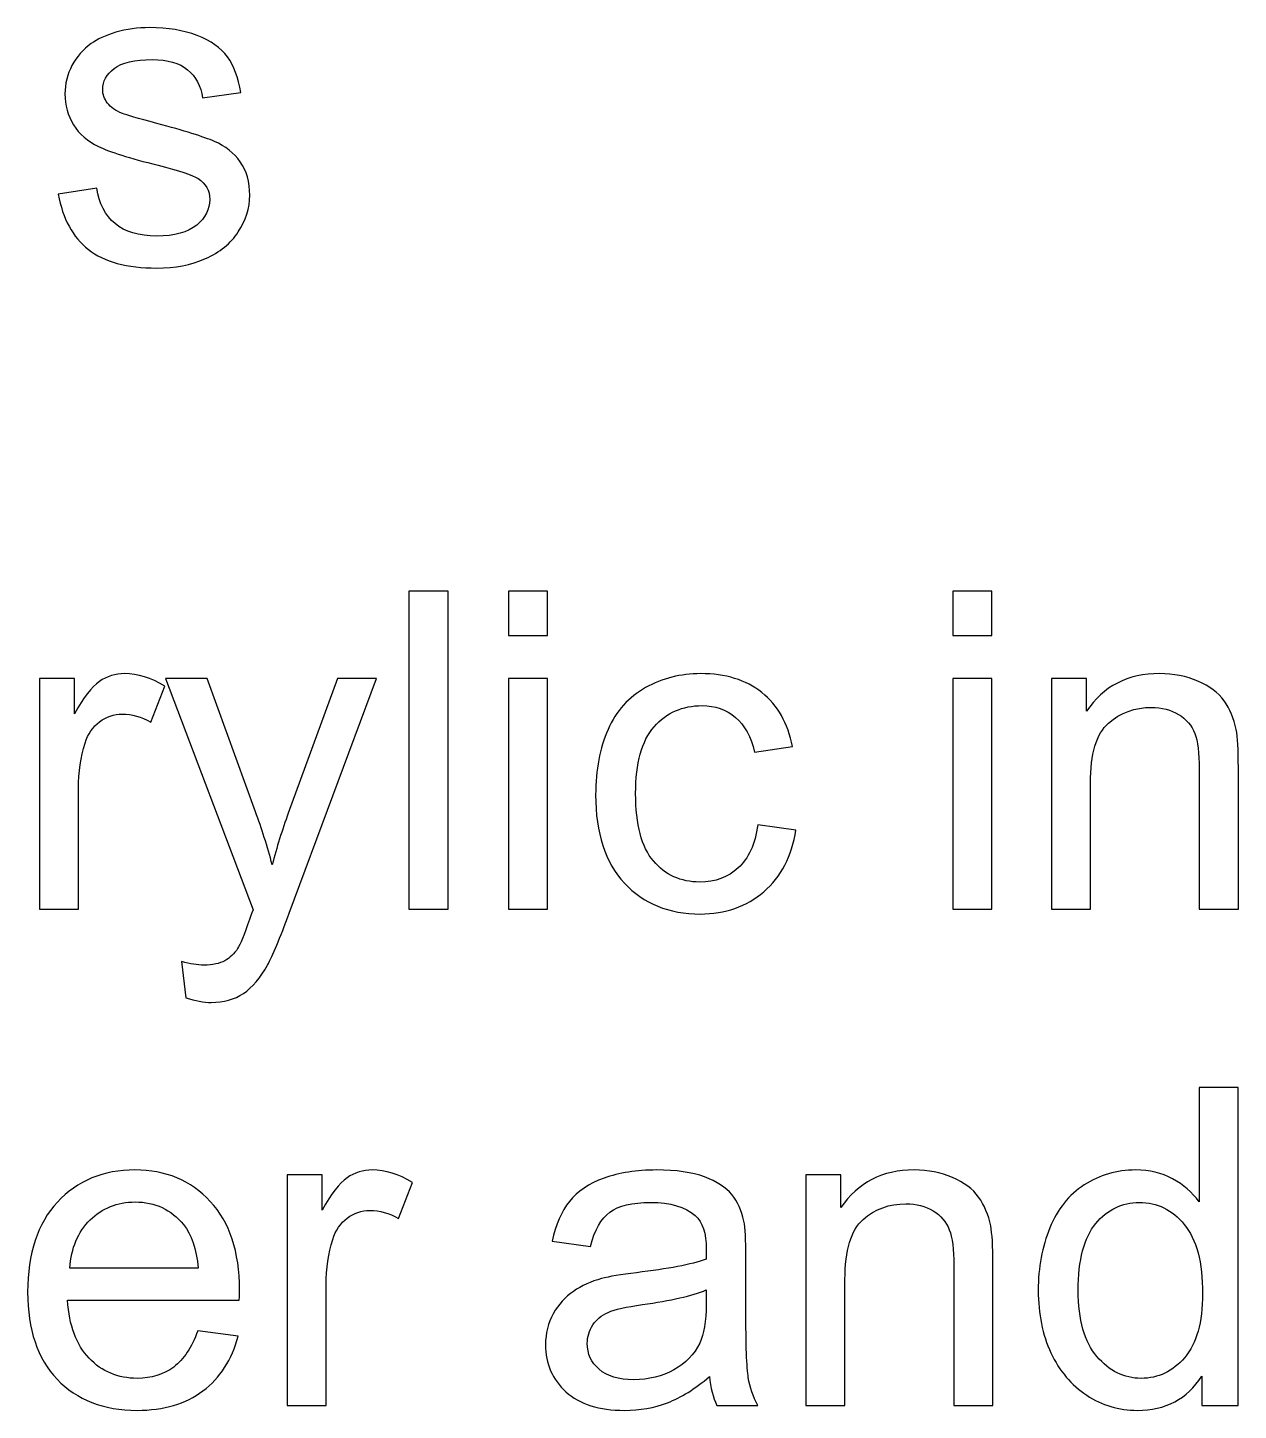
# Model space of a CAD drawing. Header units: millimetres. Extents: x 198 to 2216, y -826 to 151.
# Drawn here: x 1505 to 1574.2, y -786.8 to -707.8 of the extents above; entities that cross this region are included whole.
import ezdxf

# ---------------------------------------------------------------- set-up
doc = ezdxf.new("R2010")
doc.units = ezdxf.units.MM
doc.header["$MEASUREMENT"] = 0
doc.layers.add('Layer 1', color=7, linetype='Continuous')

msp = doc.modelspace()

# ---------------------------------------------------------------- linework, layer by layer
at = {"layer": 'Layer 1', "color": 250}
for points, knots in [([(1506.7564, -717.2977), (1506.7564, -717.2977), (1508.9662, -716.9421), (1508.9662, -716.9421), (1509.089, -717.8269), (1509.4361, -718.5042), (1510.0034, -718.9783), (1510.5706, -719.4482), (1511.3665, -719.6853), (1512.3825, -719.6853), (1513.4112, -719.6853), (1514.1732, -719.4779), (1514.6727, -719.0588), (1515.168, -718.6439), (1515.4178, -718.1528), (1515.4178, -717.5898), (1515.4178, -717.086), (1515.1934, -716.6881), (1514.7489, -716.4002), (1514.4357, -716.2013), (1513.6737, -715.9515), (1512.4629, -715.6425), (1510.8289, -715.2318), (1509.6986, -714.8762), (1509.0636, -714.5757), (1508.4328, -714.2709), (1507.9544, -713.856), (1507.6285, -713.3226), (1507.3025, -712.7934), (1507.1374, -712.205), (1507.1374, -711.5615), (1507.1374, -710.9731), (1507.2729, -710.4312), (1507.5396, -709.9317), (1507.8105, -709.4322), (1508.1746, -709.0173), (1508.636, -708.6871), (1508.9831, -708.4331), (1509.4573, -708.2172), (1510.0542, -708.0394), (1510.6553, -707.8616), (1511.2945, -707.7727), (1511.9803, -707.7727), (1513.0133, -707.7727), (1513.9192, -707.9209), (1514.6981, -708.2214), (1515.4813, -708.5178), (1516.057, -708.9242), (1516.4296, -709.4322), (1516.7979, -709.9444), (1517.0561, -710.626), (1517.1958, -711.4811), (1517.1958, -711.4811), (1515.0114, -711.7859), (1515.0114, -711.7859), (1514.914, -711.1001), (1514.6262, -710.5625), (1514.152, -710.1772), (1513.6779, -709.792), (1513.009, -709.6015), (1512.1412, -709.6015), (1511.121, -709.6015), (1510.3886, -709.7708), (1509.9526, -710.1095), (1509.5165, -710.4482), (1509.2964, -710.8461), (1509.2964, -711.2991), (1509.2964, -711.5869), (1509.3853, -711.8494), (1509.5673, -712.0822), (1509.7494, -712.3193), (1510.033, -712.5183), (1510.4225, -712.6749), (1510.6468, -712.7596), (1511.2988, -712.9501), (1512.391, -713.2464), (1513.9658, -713.6655), (1515.0664, -714.0126), (1515.693, -714.2793), (1516.3195, -714.546), (1516.8106, -714.9397), (1517.1662, -715.4477), (1517.526, -715.96), (1517.7038, -716.595), (1517.7038, -717.357), (1517.7038, -718.0978), (1517.4879, -718.7963), (1517.0519, -719.4525), (1516.6158, -720.1086), (1515.9893, -720.6166), (1515.1723, -720.9765), (1514.351, -721.3363), (1513.4239, -721.5141), (1512.391, -721.5141), (1510.6807, -721.5141), (1509.3726, -721.1585), (1508.4751, -720.4515), (1507.5777, -719.7403), (1507.0062, -718.6905), (1506.7564, -717.2977)], [0, 0, 0, 0, 0.030303, 0.030303, 0.030303, 0.0606061, 0.0606061, 0.0606061, 0.0909091, 0.0909091, 0.0909091, 0.1212121, 0.1212121, 0.1212121, 0.1515152, 0.1515152, 0.1515152, 0.1818182, 0.1818182, 0.1818182, 0.2121212, 0.2121212, 0.2121212, 0.2424242, 0.2424242, 0.2424242, 0.2727273, 0.2727273, 0.2727273, 0.3030303, 0.3030303, 0.3030303, 0.3333333, 0.3333333, 0.3333333, 0.3636364, 0.3636364, 0.3636364, 0.3939394, 0.3939394, 0.3939394, 0.4242424, 0.4242424, 0.4242424, 0.4545455, 0.4545455, 0.4545455, 0.4848485, 0.4848485, 0.4848485, 0.5151515, 0.5151515, 0.5151515, 0.5454545, 0.5454545, 0.5454545, 0.5757576, 0.5757576, 0.5757576, 0.6060606, 0.6060606, 0.6060606, 0.6363636, 0.6363636, 0.6363636, 0.6666667, 0.6666667, 0.6666667, 0.6969697, 0.6969697, 0.6969697, 0.7272727, 0.7272727, 0.7272727, 0.7575758, 0.7575758, 0.7575758, 0.7878788, 0.7878788, 0.7878788, 0.8181818, 0.8181818, 0.8181818, 0.8484848, 0.8484848, 0.8484848, 0.8787879, 0.8787879, 0.8787879, 0.9090909, 0.9090909, 0.9090909, 0.9393939, 0.9393939, 0.9393939, 0.969697, 0.969697, 0.969697, 1, 1, 1, 1]), ([(1526.8103, -758.1669), (1526.8103, -758.1669), (1526.8103, -739.9805), (1526.8103, -739.9805), (1526.8103, -739.9805), (1529.0455, -739.9805), (1529.0455, -739.9805), (1529.0455, -739.9805), (1529.0455, -758.1669), (1529.0455, -758.1669), (1529.0455, -758.1669), (1526.8103, -758.1669), (1526.8103, -758.1669)], [0, 0, 0, 0, 0.25, 0.25, 0.25, 0.5, 0.5, 0.5, 0.75, 0.75, 0.75, 1, 1, 1, 1]), ([(1532.5041, -742.5205), (1532.5041, -742.5205), (1532.5041, -739.9805), (1532.5041, -739.9805), (1532.5041, -739.9805), (1534.7393, -739.9805), (1534.7393, -739.9805), (1534.7393, -739.9805), (1534.7393, -742.5205), (1534.7393, -742.5205), (1534.7393, -742.5205), (1532.5041, -742.5205), (1532.5041, -742.5205)], [0, 0, 0, 0, 0.25, 0.25, 0.25, 0.5, 0.5, 0.5, 0.75, 0.75, 0.75, 1, 1, 1, 1]), ([(1557.9041, -742.5205), (1557.9041, -742.5205), (1557.9041, -739.9805), (1557.9041, -739.9805), (1557.9041, -739.9805), (1560.1393, -739.9805), (1560.1393, -739.9805), (1560.1393, -739.9805), (1560.1393, -742.5205), (1560.1393, -742.5205), (1560.1393, -742.5205), (1557.9041, -742.5205), (1557.9041, -742.5205)], [0, 0, 0, 0, 0.25, 0.25, 0.25, 0.5, 0.5, 0.5, 0.75, 0.75, 0.75, 1, 1, 1, 1]), ([(1505.6775, -758.1669), (1505.6775, -758.1669), (1505.6775, -744.9843), (1505.6775, -744.9843), (1505.6775, -744.9843), (1507.6841, -744.9843), (1507.6841, -744.9843), (1507.6841, -744.9843), (1507.6841, -747.0036), (1507.6841, -747.0036), (1508.1963, -746.068), (1508.6705, -745.45), (1509.1065, -745.1536), (1509.5425, -744.8531), (1510.0209, -744.7049), (1510.5416, -744.7049), (1511.2951, -744.7049), (1512.0614, -744.942), (1512.8403, -745.4119), (1512.8403, -745.4119), (1512.0444, -747.4735), (1512.0444, -747.4735), (1511.5026, -747.1687), (1510.9607, -747.0163), (1510.4188, -747.0163), (1509.932, -747.0163), (1509.496, -747.1645), (1509.1107, -747.4566), (1508.7255, -747.7487), (1508.4503, -748.1551), (1508.2852, -748.6758), (1508.0355, -749.4674), (1507.9127, -750.3352), (1507.9127, -751.2793), (1507.9127, -751.2793), (1507.9127, -758.1669), (1507.9127, -758.1669), (1507.9127, -758.1669), (1505.6775, -758.1669), (1505.6775, -758.1669)], [0, 0, 0, 0, 0.0769231, 0.0769231, 0.0769231, 0.1538462, 0.1538462, 0.1538462, 0.2307692, 0.2307692, 0.2307692, 0.3076923, 0.3076923, 0.3076923, 0.3846154, 0.3846154, 0.3846154, 0.4615385, 0.4615385, 0.4615385, 0.5384615, 0.5384615, 0.5384615, 0.6153846, 0.6153846, 0.6153846, 0.6923077, 0.6923077, 0.6923077, 0.7692308, 0.7692308, 0.7692308, 0.8461538, 0.8461538, 0.8461538, 0.9230769, 0.9230769, 0.9230769, 1, 1, 1, 1]), ([(1514.0595, -763.2342), (1514.0595, -763.2342), (1513.8055, -761.1683), (1513.8055, -761.1683), (1514.2966, -761.2996), (1514.7199, -761.3673), (1515.084, -761.3673), (1515.5835, -761.3673), (1515.9814, -761.2826), (1516.2778, -761.1175), (1516.5783, -760.9524), (1516.8239, -760.7196), (1517.0144, -760.4233), (1517.1541, -760.1989), (1517.3827, -759.6443), (1517.6959, -758.7553), (1517.7383, -758.6326), (1517.8018, -758.4505), (1517.8949, -758.2092), (1517.8949, -758.2092), (1512.8911, -744.9843), (1512.8911, -744.9843), (1512.8911, -744.9843), (1515.2787, -744.9843), (1515.2787, -744.9843), (1515.2787, -744.9843), (1518.0304, -752.5958), (1518.0304, -752.5958), (1518.3902, -753.5568), (1518.7077, -754.5728), (1518.9913, -755.6396), (1519.2496, -754.6363), (1519.5544, -753.6457), (1519.91, -752.672), (1519.91, -752.672), (1522.7209, -744.9843), (1522.7209, -744.9843), (1522.7209, -744.9843), (1524.9519, -744.9843), (1524.9519, -744.9843), (1524.9519, -744.9843), (1519.9692, -758.3955), (1519.9692, -758.3955), (1519.4316, -759.8391), (1519.0125, -760.8297), (1518.7119, -761.3758), (1518.314, -762.1081), (1517.8568, -762.6458), (1517.3446, -762.9887), (1516.8281, -763.3316), (1516.2143, -763.5009), (1515.5031, -763.5009), (1515.0713, -763.5009), (1514.5887, -763.412), (1514.0595, -763.2342)], [0, 0, 0, 0, 0.0555556, 0.0555556, 0.0555556, 0.1111111, 0.1111111, 0.1111111, 0.1666667, 0.1666667, 0.1666667, 0.2222222, 0.2222222, 0.2222222, 0.2777778, 0.2777778, 0.2777778, 0.3333333, 0.3333333, 0.3333333, 0.3888889, 0.3888889, 0.3888889, 0.4444444, 0.4444444, 0.4444444, 0.5, 0.5, 0.5, 0.5555556, 0.5555556, 0.5555556, 0.6111111, 0.6111111, 0.6111111, 0.6666667, 0.6666667, 0.6666667, 0.7222222, 0.7222222, 0.7222222, 0.7777778, 0.7777778, 0.7777778, 0.8333333, 0.8333333, 0.8333333, 0.8888889, 0.8888889, 0.8888889, 0.9444444, 0.9444444, 0.9444444, 1, 1, 1, 1]), ([(1532.5041, -758.1669), (1532.5041, -758.1669), (1532.5041, -744.9843), (1532.5041, -744.9843), (1532.5041, -744.9843), (1534.7393, -744.9843), (1534.7393, -744.9843), (1534.7393, -744.9843), (1534.7393, -758.1669), (1534.7393, -758.1669), (1534.7393, -758.1669), (1532.5041, -758.1669), (1532.5041, -758.1669)], [0, 0, 0, 0, 0.25, 0.25, 0.25, 0.5, 0.5, 0.5, 0.75, 0.75, 0.75, 1, 1, 1, 1]), ([(1546.7577, -753.3409), (1546.7577, -753.3409), (1548.9421, -753.6457), (1548.9421, -753.6457), (1548.7008, -755.1485), (1548.0912, -756.3212), (1547.1048, -757.1721), (1546.1185, -758.023), (1544.9035, -758.4463), (1543.4684, -758.4463), (1541.6692, -758.4463), (1540.2214, -757.8579), (1539.1292, -756.681), (1538.0328, -755.5041), (1537.4867, -753.8193), (1537.4867, -751.6264), (1537.4867, -750.204), (1537.7238, -748.9636), (1538.1937, -747.8968), (1538.6636, -746.8343), (1539.379, -746.0342), (1540.3442, -745.505), (1541.3052, -744.9716), (1542.3508, -744.7049), (1543.4853, -744.7049), (1544.912, -744.7049), (1546.0846, -745.0647), (1546.9905, -745.7886), (1547.9007, -746.5125), (1548.4849, -747.5412), (1548.7389, -748.8705), (1548.7389, -748.8705), (1546.5799, -749.2007), (1546.5799, -749.2007), (1546.3725, -748.3159), (1546.0084, -747.6513), (1545.4792, -747.2026), (1544.9543, -746.7581), (1544.3193, -746.5337), (1543.5742, -746.5337), (1542.4482, -746.5337), (1541.5338, -746.9359), (1540.8268, -747.7402), (1540.1241, -748.5488), (1539.7727, -749.8188), (1539.7727, -751.5629), (1539.7727, -753.3324), (1540.1114, -754.6151), (1540.7887, -755.4152), (1541.4703, -756.2153), (1542.355, -756.6175), (1543.443, -756.6175), (1544.3235, -756.6175), (1545.0559, -756.3508), (1545.6401, -755.8132), (1546.2285, -755.2798), (1546.6011, -754.4543), (1546.7577, -753.3409)], [0, 0, 0, 0, 0.0526316, 0.0526316, 0.0526316, 0.1052632, 0.1052632, 0.1052632, 0.1578947, 0.1578947, 0.1578947, 0.2105263, 0.2105263, 0.2105263, 0.2631579, 0.2631579, 0.2631579, 0.3157895, 0.3157895, 0.3157895, 0.3684211, 0.3684211, 0.3684211, 0.4210526, 0.4210526, 0.4210526, 0.4736842, 0.4736842, 0.4736842, 0.5263158, 0.5263158, 0.5263158, 0.5789474, 0.5789474, 0.5789474, 0.6315789, 0.6315789, 0.6315789, 0.6842105, 0.6842105, 0.6842105, 0.7368421, 0.7368421, 0.7368421, 0.7894737, 0.7894737, 0.7894737, 0.8421053, 0.8421053, 0.8421053, 0.8947368, 0.8947368, 0.8947368, 0.9473684, 0.9473684, 0.9473684, 1, 1, 1, 1]), ([(1557.9041, -758.1669), (1557.9041, -758.1669), (1557.9041, -744.9843), (1557.9041, -744.9843), (1557.9041, -744.9843), (1560.1393, -744.9843), (1560.1393, -744.9843), (1560.1393, -744.9843), (1560.1393, -758.1669), (1560.1393, -758.1669), (1560.1393, -758.1669), (1557.9041, -758.1669), (1557.9041, -758.1669)], [0, 0, 0, 0, 0.25, 0.25, 0.25, 0.5, 0.5, 0.5, 0.75, 0.75, 0.75, 1, 1, 1, 1]), ([(1563.5471, -758.1669), (1563.5471, -758.1669), (1563.5471, -744.9843), (1563.5471, -744.9843), (1563.5471, -744.9843), (1565.5537, -744.9843), (1565.5537, -744.9843), (1565.5537, -744.9843), (1565.5537, -746.8554), (1565.5537, -746.8554), (1566.5189, -745.4203), (1567.9159, -744.7049), (1569.7405, -744.7049), (1570.5363, -744.7049), (1571.2645, -744.8488), (1571.9291, -745.1325), (1572.5937, -745.4161), (1573.0933, -745.7929), (1573.4235, -746.2543), (1573.7537, -746.7157), (1573.9865, -747.2661), (1574.1177, -747.9011), (1574.1982, -748.3159), (1574.2405, -749.0398), (1574.2405, -750.0728), (1574.2405, -750.0728), (1574.2405, -758.1669), (1574.2405, -758.1669), (1574.2405, -758.1669), (1572.0053, -758.1669), (1572.0053, -758.1669), (1572.0053, -758.1669), (1572.0053, -750.1574), (1572.0053, -750.1574), (1572.0053, -749.2473), (1571.9206, -748.5657), (1571.7471, -748.117), (1571.5735, -747.6682), (1571.2645, -747.3084), (1570.8242, -747.0375), (1570.3839, -746.7708), (1569.8632, -746.6353), (1569.2706, -746.6353), (1568.3223, -746.6353), (1567.5053, -746.9359), (1566.8152, -747.5412), (1566.1252, -748.1424), (1565.7823, -749.2896), (1565.7823, -750.9745), (1565.7823, -750.9745), (1565.7823, -758.1669), (1565.7823, -758.1669), (1565.7823, -758.1669), (1563.5471, -758.1669), (1563.5471, -758.1669)], [0, 0, 0, 0, 0.0555556, 0.0555556, 0.0555556, 0.1111111, 0.1111111, 0.1111111, 0.1666667, 0.1666667, 0.1666667, 0.2222222, 0.2222222, 0.2222222, 0.2777778, 0.2777778, 0.2777778, 0.3333333, 0.3333333, 0.3333333, 0.3888889, 0.3888889, 0.3888889, 0.4444444, 0.4444444, 0.4444444, 0.5, 0.5, 0.5, 0.5555556, 0.5555556, 0.5555556, 0.6111111, 0.6111111, 0.6111111, 0.6666667, 0.6666667, 0.6666667, 0.7222222, 0.7222222, 0.7222222, 0.7777778, 0.7777778, 0.7777778, 0.8333333, 0.8333333, 0.8333333, 0.8888889, 0.8888889, 0.8888889, 0.9444444, 0.9444444, 0.9444444, 1, 1, 1, 1]), ([(1572.1449, -786.543), (1572.1449, -786.543), (1572.1449, -784.8708), (1572.1449, -784.8708), (1571.3109, -786.1705), (1570.0833, -786.8224), (1568.4619, -786.8224), (1567.412, -786.8224), (1566.4468, -786.5345), (1565.5705, -785.9546), (1564.69, -785.3788), (1564.0084, -784.5703), (1563.5216, -783.5373), (1563.039, -782.5002), (1562.7977, -781.3106), (1562.7977, -779.9644), (1562.7977, -778.6521), (1563.0178, -777.4625), (1563.4539, -776.3915), (1563.8941, -775.3247), (1564.5503, -774.5034), (1565.4266, -773.9361), (1566.2987, -773.3646), (1567.2808, -773.081), (1568.3603, -773.081), (1569.1562, -773.081), (1569.8631, -773.2503), (1570.4812, -773.5848), (1571.0993, -773.9192), (1571.603, -774.3595), (1571.9925, -774.8971), (1571.9925, -774.8971), (1571.9925, -768.3566), (1571.9925, -768.3566), (1571.9925, -768.3566), (1574.2277, -768.3566), (1574.2277, -768.3566), (1574.2277, -768.3566), (1574.2277, -786.543), (1574.2277, -786.543), (1574.2277, -786.543), (1572.1449, -786.543), (1572.1449, -786.543)], [0, 0, 0, 0, 0.0714286, 0.0714286, 0.0714286, 0.1428571, 0.1428571, 0.1428571, 0.2142857, 0.2142857, 0.2142857, 0.2857143, 0.2857143, 0.2857143, 0.3571429, 0.3571429, 0.3571429, 0.4285714, 0.4285714, 0.4285714, 0.5, 0.5, 0.5, 0.5714286, 0.5714286, 0.5714286, 0.6428571, 0.6428571, 0.6428571, 0.7142857, 0.7142857, 0.7142857, 0.7857143, 0.7857143, 0.7857143, 0.8571429, 0.8571429, 0.8571429, 0.9285714, 0.9285714, 0.9285714, 1, 1, 1, 1]), ([(1514.7325, -782.2758), (1514.7325, -782.2758), (1517.0439, -782.5806), (1517.0439, -782.5806), (1516.6841, -783.9226), (1516.011, -784.9682), (1515.0288, -785.709), (1514.0467, -786.4499), (1512.7936, -786.8224), (1511.2654, -786.8224), (1509.3435, -786.8224), (1507.8195, -786.2297), (1506.6934, -785.0444), (1505.5673, -783.8633), (1505.0043, -782.1996), (1505.0043, -780.0618), (1505.0043, -777.852), (1505.5716, -776.1332), (1506.7103, -774.914), (1507.8491, -773.6906), (1509.3265, -773.081), (1511.1426, -773.081), (1512.8995, -773.081), (1514.3346, -773.6779), (1515.4479, -774.8759), (1516.5613, -776.074), (1517.1201, -777.7588), (1517.1201, -779.9305), (1517.1201, -780.0618), (1517.1159, -780.2607), (1517.1074, -780.5232), (1517.1074, -780.5232), (1507.2903, -780.5232), (1507.2903, -780.5232), (1507.375, -781.9668), (1507.7814, -783.0759), (1508.518, -783.8421), (1509.2503, -784.6084), (1510.169, -784.9936), (1511.2654, -784.9936), (1512.0824, -784.9936), (1512.7809, -784.7777), (1513.3567, -784.3459), (1513.9366, -783.9141), (1514.3938, -783.2241), (1514.7325, -782.2758)], [0, 0, 0, 0, 0.0666667, 0.0666667, 0.0666667, 0.1333333, 0.1333333, 0.1333333, 0.2, 0.2, 0.2, 0.2666667, 0.2666667, 0.2666667, 0.3333333, 0.3333333, 0.3333333, 0.4, 0.4, 0.4, 0.4666667, 0.4666667, 0.4666667, 0.5333333, 0.5333333, 0.5333333, 0.6, 0.6, 0.6, 0.6666667, 0.6666667, 0.6666667, 0.7333333, 0.7333333, 0.7333333, 0.8, 0.8, 0.8, 0.8666667, 0.8666667, 0.8666667, 0.9333333, 0.9333333, 0.9333333, 1, 1, 1, 1]), ([(1519.8421, -786.543), (1519.8421, -786.543), (1519.8421, -773.3604), (1519.8421, -773.3604), (1519.8421, -773.3604), (1521.8487, -773.3604), (1521.8487, -773.3604), (1521.8487, -773.3604), (1521.8487, -775.3797), (1521.8487, -775.3797), (1522.3609, -774.4441), (1522.8351, -773.8261), (1523.2711, -773.5297), (1523.7071, -773.2292), (1524.1855, -773.081), (1524.7062, -773.081), (1525.4597, -773.081), (1526.226, -773.3181), (1527.0049, -773.788), (1527.0049, -773.788), (1526.209, -775.8496), (1526.209, -775.8496), (1525.6672, -775.5448), (1525.1253, -775.3924), (1524.5834, -775.3924), (1524.0966, -775.3924), (1523.6606, -775.5406), (1523.2753, -775.8327), (1522.8901, -776.1248), (1522.6149, -776.5312), (1522.4498, -777.0519), (1522.2001, -777.8435), (1522.0773, -778.7113), (1522.0773, -779.6554), (1522.0773, -779.6554), (1522.0773, -786.543), (1522.0773, -786.543), (1522.0773, -786.543), (1519.8421, -786.543), (1519.8421, -786.543)], [0, 0, 0, 0, 0.0769231, 0.0769231, 0.0769231, 0.1538462, 0.1538462, 0.1538462, 0.2307692, 0.2307692, 0.2307692, 0.3076923, 0.3076923, 0.3076923, 0.3846154, 0.3846154, 0.3846154, 0.4615385, 0.4615385, 0.4615385, 0.5384615, 0.5384615, 0.5384615, 0.6153846, 0.6153846, 0.6153846, 0.6923077, 0.6923077, 0.6923077, 0.7692308, 0.7692308, 0.7692308, 0.8461538, 0.8461538, 0.8461538, 0.9230769, 0.9230769, 0.9230769, 1, 1, 1, 1]), ([(1543.9933, -784.892), (1543.1636, -785.599), (1542.3635, -786.0943), (1541.5972, -786.3864), (1540.831, -786.6785), (1540.0097, -786.8224), (1539.1292, -786.8224), (1537.6814, -786.8224), (1536.568, -786.471), (1535.7891, -785.7641), (1535.0102, -785.0613), (1534.6207, -784.1596), (1534.6207, -783.0632), (1534.6207, -782.4197), (1534.7689, -781.8313), (1535.061, -781.2979), (1535.3573, -780.7645), (1535.7425, -780.3412), (1536.2167, -780.0194), (1536.695, -779.6977), (1537.2284, -779.4522), (1537.8253, -779.2871), (1538.2656, -779.1728), (1538.9302, -779.0627), (1539.815, -778.9526), (1541.6184, -778.741), (1542.9519, -778.4827), (1543.8028, -778.1864), (1543.8113, -777.8816), (1543.8155, -777.6869), (1543.8155, -777.6064), (1543.8155, -776.7005), (1543.6038, -776.0613), (1543.1805, -775.6887), (1542.609, -775.185), (1541.7581, -774.9352), (1540.632, -774.9352), (1539.5779, -774.9352), (1538.799, -775.1215), (1538.2995, -775.4898), (1537.7957, -775.8581), (1537.4274, -776.51), (1537.1861, -777.4498), (1537.1861, -777.4498), (1535.0017, -777.145), (1535.0017, -777.145), (1535.2007, -776.2094), (1535.5266, -775.4517), (1535.9838, -774.8759), (1536.441, -774.3002), (1537.1014, -773.8599), (1537.965, -773.5467), (1538.8244, -773.2376), (1539.8277, -773.081), (1540.9622, -773.081), (1542.0883, -773.081), (1543.0069, -773.2122), (1543.7139, -773.4789), (1544.4166, -773.7456), (1544.9373, -774.0758), (1545.2675, -774.478), (1545.5977, -774.8802), (1545.8306, -775.3882), (1545.966, -776.002), (1546.038, -776.383), (1546.0761, -777.0688), (1546.0761, -778.0552), (1546.0761, -778.0552), (1546.0761, -781.0185), (1546.0761, -781.0185), (1546.0761, -783.0886), (1546.1227, -784.3967), (1546.2158, -784.9513), (1546.3047, -785.5058), (1546.491, -786.035), (1546.7619, -786.543), (1546.7619, -786.543), (1544.4251, -786.543), (1544.4251, -786.543), (1544.2007, -786.0731), (1544.0568, -785.5228), (1543.9933, -784.892)], [0, 0, 0, 0, 0.037037, 0.037037, 0.037037, 0.0740741, 0.0740741, 0.0740741, 0.1111111, 0.1111111, 0.1111111, 0.1481481, 0.1481481, 0.1481481, 0.1851852, 0.1851852, 0.1851852, 0.2222222, 0.2222222, 0.2222222, 0.2592593, 0.2592593, 0.2592593, 0.2962963, 0.2962963, 0.2962963, 0.3333333, 0.3333333, 0.3333333, 0.3703704, 0.3703704, 0.3703704, 0.4074074, 0.4074074, 0.4074074, 0.4444444, 0.4444444, 0.4444444, 0.4814815, 0.4814815, 0.4814815, 0.5185185, 0.5185185, 0.5185185, 0.5555556, 0.5555556, 0.5555556, 0.5925926, 0.5925926, 0.5925926, 0.6296296, 0.6296296, 0.6296296, 0.6666667, 0.6666667, 0.6666667, 0.7037037, 0.7037037, 0.7037037, 0.7407407, 0.7407407, 0.7407407, 0.7777778, 0.7777778, 0.7777778, 0.8148148, 0.8148148, 0.8148148, 0.8518519, 0.8518519, 0.8518519, 0.8888889, 0.8888889, 0.8888889, 0.9259259, 0.9259259, 0.9259259, 0.962963, 0.962963, 0.962963, 1, 1, 1, 1]), ([(1549.5093, -786.543), (1549.5093, -786.543), (1549.5093, -773.3604), (1549.5093, -773.3604), (1549.5093, -773.3604), (1551.5159, -773.3604), (1551.5159, -773.3604), (1551.5159, -773.3604), (1551.5159, -775.2315), (1551.5159, -775.2315), (1552.4811, -773.7964), (1553.8781, -773.081), (1555.7027, -773.081), (1556.4985, -773.081), (1557.2267, -773.2249), (1557.8913, -773.5086), (1558.5559, -773.7922), (1559.0555, -774.169), (1559.3857, -774.6304), (1559.7159, -775.0918), (1559.9487, -775.6422), (1560.0799, -776.2772), (1560.1604, -776.692), (1560.2027, -777.4159), (1560.2027, -778.4489), (1560.2027, -778.4489), (1560.2027, -786.543), (1560.2027, -786.543), (1560.2027, -786.543), (1557.9675, -786.543), (1557.9675, -786.543), (1557.9675, -786.543), (1557.9675, -778.5335), (1557.9675, -778.5335), (1557.9675, -777.6234), (1557.8828, -776.9418), (1557.7093, -776.4931), (1557.5357, -776.0443), (1557.2267, -775.6845), (1556.7864, -775.4136), (1556.3461, -775.1469), (1555.8254, -775.0114), (1555.2328, -775.0114), (1554.2845, -775.0114), (1553.4675, -775.312), (1552.7774, -775.9173), (1552.0874, -776.5185), (1551.7445, -777.6657), (1551.7445, -779.3506), (1551.7445, -779.3506), (1551.7445, -786.543), (1551.7445, -786.543), (1551.7445, -786.543), (1549.5093, -786.543), (1549.5093, -786.543)], [0, 0, 0, 0, 0.0555556, 0.0555556, 0.0555556, 0.1111111, 0.1111111, 0.1111111, 0.1666667, 0.1666667, 0.1666667, 0.2222222, 0.2222222, 0.2222222, 0.2777778, 0.2777778, 0.2777778, 0.3333333, 0.3333333, 0.3333333, 0.3888889, 0.3888889, 0.3888889, 0.4444444, 0.4444444, 0.4444444, 0.5, 0.5, 0.5, 0.5555556, 0.5555556, 0.5555556, 0.6111111, 0.6111111, 0.6111111, 0.6666667, 0.6666667, 0.6666667, 0.7222222, 0.7222222, 0.7222222, 0.7777778, 0.7777778, 0.7777778, 0.8333333, 0.8333333, 0.8333333, 0.8888889, 0.8888889, 0.8888889, 0.9444444, 0.9444444, 0.9444444, 1, 1, 1, 1]), ([(1507.4173, -778.6944), (1507.4173, -778.6944), (1514.7579, -778.6944), (1514.7579, -778.6944), (1514.6605, -777.5853), (1514.3769, -776.7555), (1513.9155, -776.201), (1513.2085, -775.3416), (1512.2856, -774.9098), (1511.1553, -774.9098), (1510.1309, -774.9098), (1509.2715, -775.2527), (1508.573, -775.9385), (1507.8787, -776.6243), (1507.4935, -777.5429), (1507.4173, -778.6944)], [0, 0, 0, 0, 0.2, 0.2, 0.2, 0.4, 0.4, 0.4, 0.6, 0.6, 0.6, 0.8, 0.8, 0.8, 1, 1, 1, 1]), ([(1565.0837, -779.9686), (1565.0837, -781.6535), (1565.4393, -782.9108), (1566.1547, -783.7448), (1566.8659, -784.5787), (1567.7084, -784.9936), (1568.6778, -784.9936), (1569.6557, -784.9936), (1570.4854, -784.5957), (1571.1712, -783.7998), (1571.8528, -783.0039), (1572.1957, -781.789), (1572.1957, -780.1549), (1572.1957, -778.36), (1571.8486, -777.0392), (1571.1501, -776.1967), (1570.4558, -775.3543), (1569.5964, -774.9352), (1568.5762, -774.9352), (1567.5814, -774.9352), (1566.7516, -775.3374), (1566.0828, -776.1459), (1565.4181, -776.9545), (1565.0837, -778.2287), (1565.0837, -779.9686)], [0, 0, 0, 0, 0.125, 0.125, 0.125, 0.25, 0.25, 0.25, 0.375, 0.375, 0.375, 0.5, 0.5, 0.5, 0.625, 0.625, 0.625, 0.75, 0.75, 0.75, 0.875, 0.875, 0.875, 1, 1, 1, 1]), ([(1543.8155, -779.939), (1543.0027, -780.2692), (1541.7835, -780.5486), (1540.1579, -780.7772), (1539.235, -780.9084), (1538.5831, -781.0566), (1538.2021, -781.2217), (1537.8211, -781.3868), (1537.529, -781.6281), (1537.3216, -781.9414), (1537.1141, -782.2589), (1537.0083, -782.6102), (1537.0083, -782.9997), (1537.0083, -783.5881), (1537.2327, -784.0834), (1537.6856, -784.4771), (1538.1386, -784.8708), (1538.799, -785.0698), (1539.6668, -785.0698), (1540.5262, -785.0698), (1541.2924, -784.8835), (1541.9655, -784.5068), (1542.6344, -784.1342), (1543.1297, -783.622), (1543.443, -782.9743), (1543.6843, -782.4705), (1543.8028, -781.7297), (1543.8028, -780.7518), (1543.8028, -780.7518), (1543.8155, -779.939), (1543.8155, -779.939)], [0, 0, 0, 0, 0.1, 0.1, 0.1, 0.2, 0.2, 0.2, 0.3, 0.3, 0.3, 0.4, 0.4, 0.4, 0.5, 0.5, 0.5, 0.6, 0.6, 0.6, 0.7, 0.7, 0.7, 0.8, 0.8, 0.8, 0.9, 0.9, 0.9, 1, 1, 1, 1])]:
    msp.add_open_spline(points, degree=3, knots=knots, dxfattribs=at)

doc.saveas('drawing.dxf')
